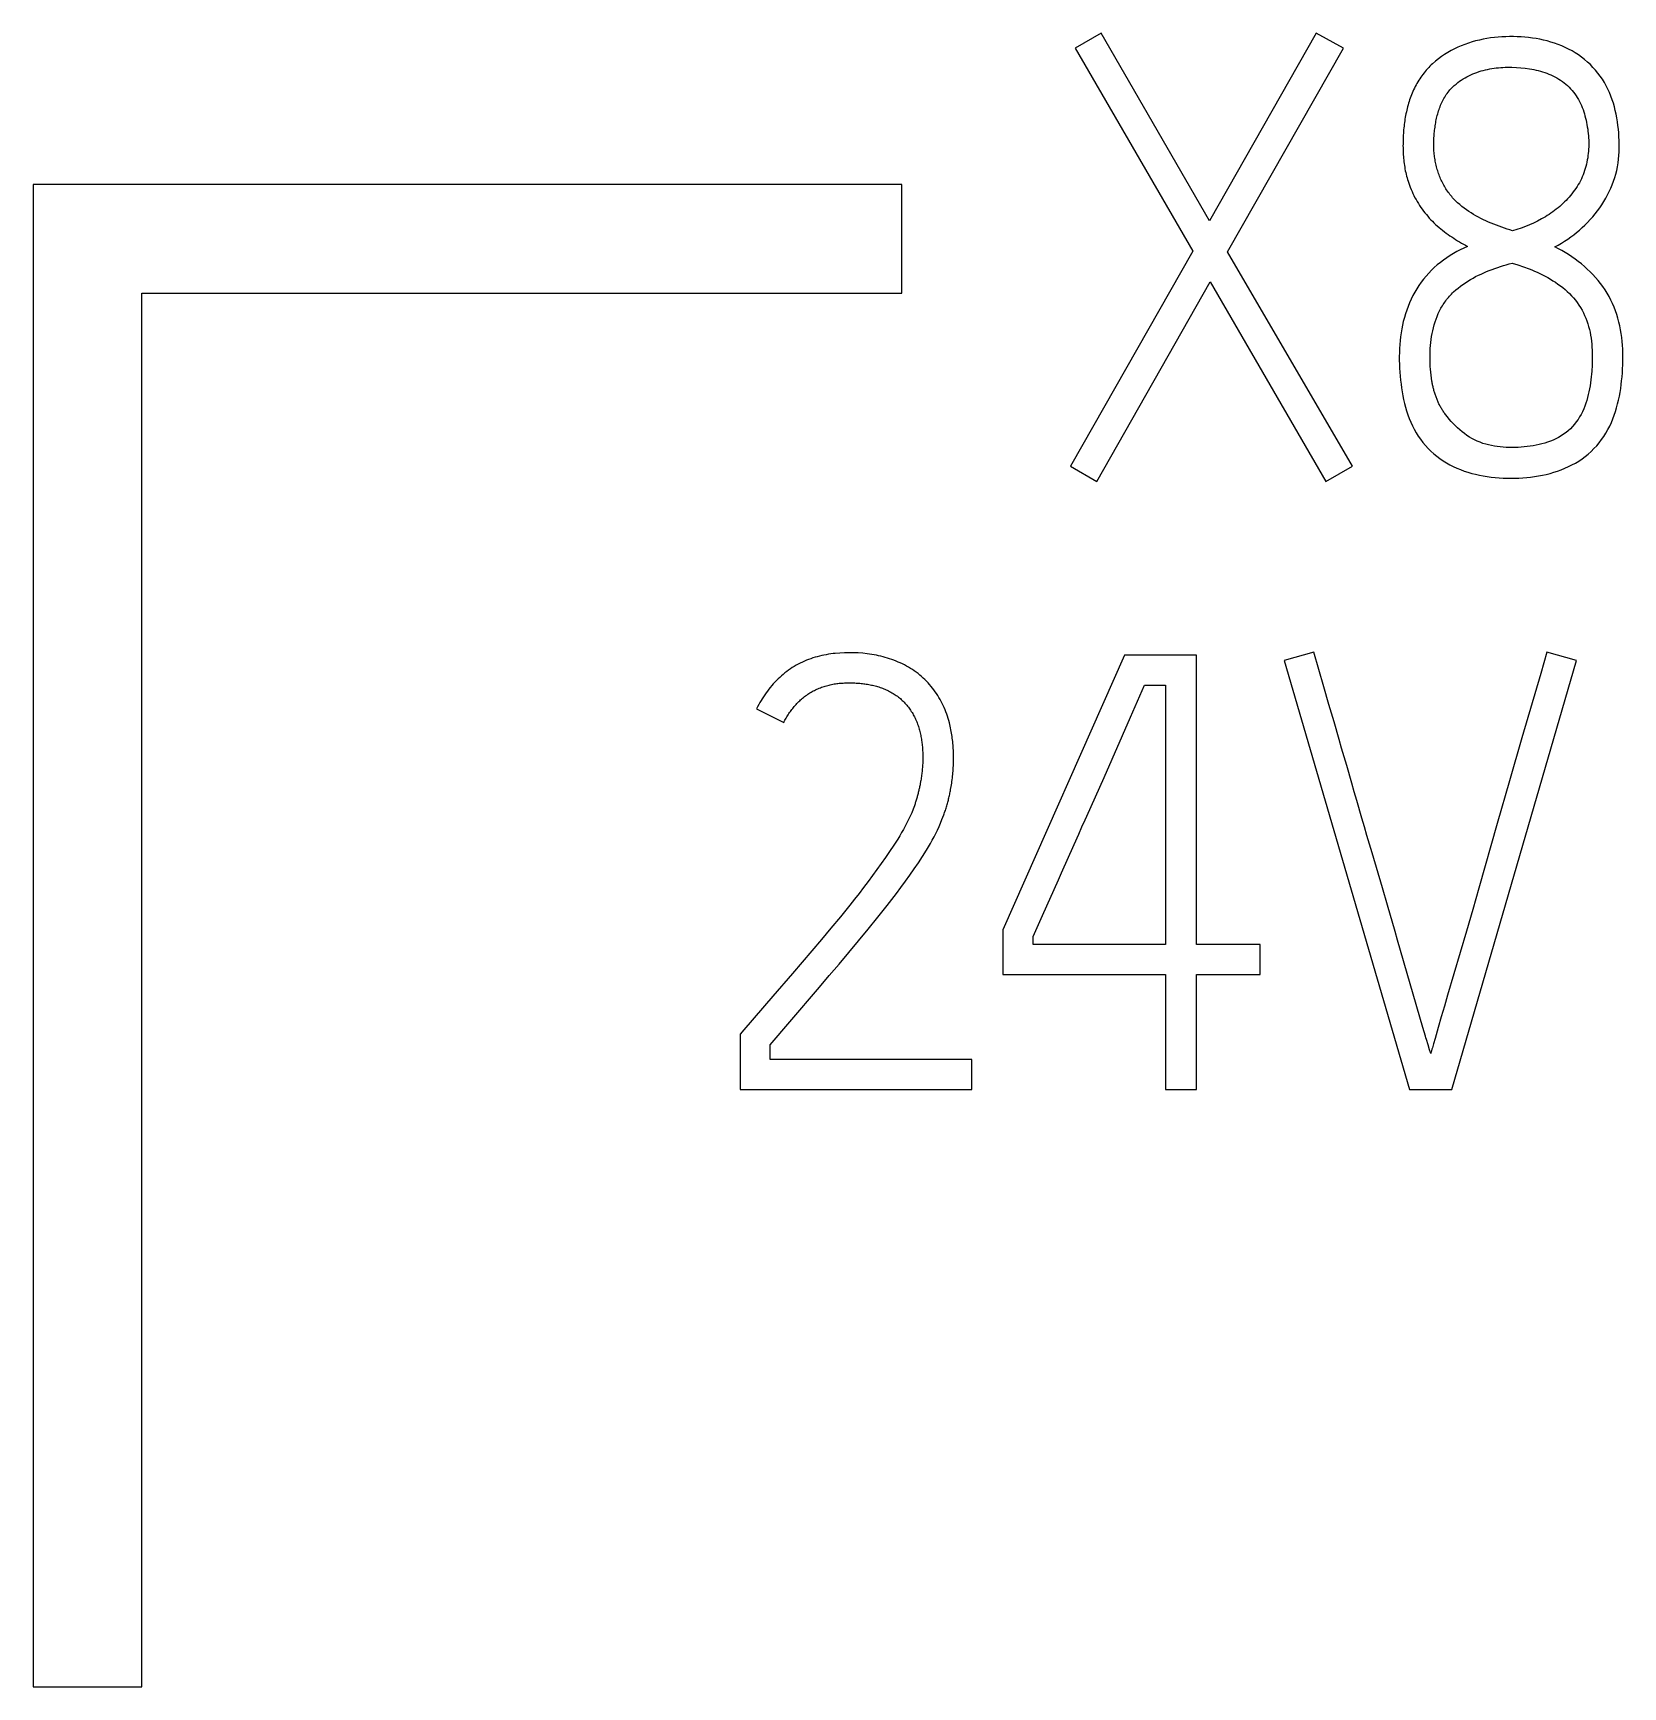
# Model space of a CAD drawing. Header units: millimetres. Extents: x 6750 to 121550, y -28210 to 66060.
# Drawn here: x 33979.9 to 34019.35, y 57361.91 to 57402.94 of the extents above; entities that cross this region are included whole.
import ezdxf

# ---------------------------------------------------------------- set-up
doc = ezdxf.new("R2010")
doc.units = ezdxf.units.MM
doc.layers.add('10000_FRONT', color=7, linetype='Continuous')
doc.layers.add('10500_FRONT_LABELING', color=7, linetype='Continuous')
doc.layers.add('DN.1. NET LIEN MANH', color=7, linetype='Continuous', lineweight=40)

# ---------------------------------------------------------------- blocks, each defined once
blk = doc.blocks.new('A$C0C6D7916')
at = {"layer": '10000_FRONT', "linetype": 'Continuous'}
for p, q in [((-37.25, 29.59), (-37.25, 25.44)), ((-34.85, 29.59), (-37.25, 29.59)), ((-34.85, 29.29), (-34.85, 29.59)), ((-36.95, 25.44), (-36.95, 29.29)), ((-36.95, 29.29), (-34.85, 29.29)), ((-37.25, 25.44), (-36.95, 25.44))]:
    blk.add_line(p, q, dxfattribs=at)
at = {"layer": '10500_FRONT_LABELING', "linetype": 'Continuous'}
for p, q in [((-34.2996, 30.0083), (-34.3709, 29.9668)), ((-34, 29.4892), (-34.2996, 30.0083)), ((-33.7052, 30.0083), (-34, 29.4892)), ((-33.6302, 29.9668), (-33.7052, 30.0083)), ((-34.3709, 29.9668), (-34.0466, 29.406)), ((-33.95, 29.4042), (-33.6302, 29.9668)), ((-34.0466, 29.406), (-34.3843, 28.8116)), ((-33.6052, 28.8116), (-33.95, 29.4042)), ((-34.3112, 28.7699), (-33.9981, 29.321)), ((-33.9981, 29.321), (-33.6787, 28.7699)), ((-34.3843, 28.8116), (-34.3112, 28.7699)), ((-33.6787, 28.7699), (-33.6052, 28.8116)), ((-34.2347, 28.29), (-34.5709, 27.531)), ((-34.0365, 28.29), (-34.2347, 28.29)), ((-34.0365, 27.4911), (-34.0365, 28.29)), ((-33.7119, 28.2985), (-33.7936, 28.2751)), ((-33.698, 28.2503), (-33.7119, 28.2985)), ((-33.0679, 28.2985), (-33.0853, 28.2393)), ((-32.9862, 28.2751), (-33.0679, 28.2985)), ((-33.7936, 28.2751), (-33.4474, 27.09)), ((-33.684, 28.202), (-33.698, 28.2503)), ((-33.3309, 27.09), (-32.9862, 28.2751)), ((-33.0853, 28.2393), (-33.1371, 28.0616)), ((-34.1798, 28.2068), (-34.1216, 28.2068)), ((-34.1216, 28.2068), (-34.1216, 27.4911)), ((-33.6701, 28.1538), (-33.684, 28.202)), ((-35.2515, 28.1419), (-35.1765, 28.1038)), ((-33.6561, 28.1055), (-33.6701, 28.1538)), ((-34.2916, 27.9522), (-34.2186, 28.1187)), ((-33.6421, 28.0573), (-33.6561, 28.1055)), ((-33.1371, 28.0616), (-33.1714, 27.9431)), ((-33.6071, 27.9366), (-33.6211, 27.9849)), ((-34.3394, 27.8448), (-34.2916, 27.9522)), ((-33.1714, 27.9431), (-33.2055, 27.8245)), ((-33.2055, 27.8245), (-33.2561, 27.6464)), ((-34.3743, 27.7666), (-34.3612, 27.7959)), ((-34.3612, 27.7959), (-34.3525, 27.8155)), ((-34.409, 27.6885), (-34.3743, 27.7666)), ((-33.5226, 27.6473), (-33.551, 27.7437)), ((-34.4177, 27.6689), (-34.409, 27.6885)), ((-34.4613, 27.5712), (-34.4177, 27.6689)), ((-33.5084, 27.5991), (-33.5226, 27.6473)), ((-33.2561, 27.6464), (-33.2731, 27.5871)), ((-34.4876, 27.5128), (-34.4613, 27.5712)), ((-33.2731, 27.5871), (-33.2902, 27.5278)), ((-34.5709, 27.531), (-34.5709, 27.4079)), ((-34.4876, 27.4911), (-34.4876, 27.5128)), ((-33.4458, 27.3819), (-33.4806, 27.5026)), ((-33.2902, 27.5278), (-33.3075, 27.4686)), ((-34.1216, 27.4911), (-34.4876, 27.4911)), ((-33.8601, 27.4911), (-34.0365, 27.4911)), ((-33.8601, 27.4079), (-33.8601, 27.4911)), ((-35.1524, 27.4105), (-35.206, 27.3482)), ((-34.5709, 27.4079), (-34.1216, 27.4079)), ((-34.1216, 27.4079), (-34.1216, 27.09)), ((-34.0365, 27.09), (-34.0365, 27.4079)), ((-34.0365, 27.4079), (-33.8601, 27.4079)), ((-33.4108, 27.2613), (-33.4458, 27.3819)), ((-35.206, 27.3482), (-35.2865, 27.2549)), ((-35.2865, 27.2549), (-35.2966, 27.243)), ((-35.2966, 27.243), (-35.2966, 27.09)), ((-33.3767, 27.2312), (-33.3811, 27.2162)), ((-33.3681, 27.2613), (-33.3767, 27.2312)), ((-35.2134, 27.1732), (-35.2134, 27.2131)), ((-33.3922, 27.1994), (-33.3965, 27.2137)), ((-34.6571, 27.1732), (-35.2134, 27.1732)), ((-34.6571, 27.09), (-34.6571, 27.1732)), ((-35.2966, 27.09), (-34.6571, 27.09)), ((-34.1216, 27.09), (-34.0365, 27.09)), ((-33.4474, 27.09), (-33.3309, 27.09))]:
    blk.add_line(p, q, dxfattribs=at)
for points in [[(-33.0462, 29.4176), (-33.0371, 29.4226), (-33.0281, 29.4279), (-33.0194, 29.4334), (-33.0107, 29.4391), (-33.0023, 29.445), (-32.994, 29.4512), (-32.986, 29.4575), (-32.9781, 29.4641), (-32.9704, 29.471), (-32.9629, 29.4781), (-32.9555, 29.4854), (-32.9484, 29.4929), (-32.9415, 29.5008), (-32.9348, 29.5088), (-32.9284, 29.517), (-32.9222, 29.5255), (-32.9164, 29.5341), (-32.9107, 29.5429), (-32.9054, 29.5519), (-32.9004, 29.561), (-32.8958, 29.5703), (-32.8914, 29.5797), (-32.8874, 29.5893), (-32.8838, 29.5991), (-32.8806, 29.6089), (-32.8777, 29.6189), (-32.8752, 29.629), (-32.8732, 29.6392), (-32.8715, 29.6494), (-32.8702, 29.6597), (-32.8693, 29.6701), (-32.8686, 29.6805), (-32.8683, 29.6909), (-32.8683, 29.7013), (-32.8685, 29.7117), (-32.869, 29.7221), (-32.8697, 29.7325), (-32.8706, 29.7429), (-32.8718, 29.7532), (-32.8732, 29.7635), (-32.8749, 29.7738), (-32.8768, 29.784), (-32.8791, 29.7942), (-32.8816, 29.8043), (-32.8845, 29.8144), (-32.8877, 29.8243), (-32.8913, 29.8341), (-32.8952, 29.8438), (-32.8995, 29.8533), (-32.9042, 29.8626), (-32.9093, 29.8718), (-32.9148, 29.8807), (-32.9207, 29.8893), (-32.927, 29.8977), (-32.9337, 29.9058), (-32.9408, 29.9136), (-32.9481, 29.921), (-32.9559, 29.9282), (-32.9639, 29.935), (-32.9722, 29.9415), (-32.9808, 29.9477), (-32.9896, 29.9534), (-32.9987, 29.9589), (-33.008, 29.9639), (-33.0175, 29.9686), (-33.0272, 29.9729), (-33.037, 29.9768), (-33.0469, 29.9803), (-33.0569, 29.9835), (-33.0671, 29.9864), (-33.0773, 29.9889), (-33.0876, 29.9911), (-33.0979, 29.993), (-33.1083, 29.9946), (-33.1187, 29.9959), (-33.1291, 29.9969), (-33.1395, 29.9977), (-33.15, 29.9982), (-33.1605, 29.9985), (-33.1711, 29.9985), (-33.1816, 29.9983), (-33.1922, 29.9978), (-33.2027, 29.997), (-33.2132, 29.996), (-33.2237, 29.9947), (-33.2341, 29.9931), (-33.2445, 29.9912), (-33.2547, 29.989), (-33.2649, 29.9865), (-33.275, 29.9837), (-33.285, 29.9805), (-33.2949, 29.9771), (-33.3046, 29.9733), (-33.3142, 29.9692), (-33.3236, 29.9647), (-33.3329, 29.9599), (-33.3419, 29.9548), (-33.3508, 29.9493), (-33.3594, 29.9434), (-33.3678, 29.9372), (-33.376, 29.9306), (-33.384, 29.9236)], [(-33.384, 29.9236), (-33.3876, 29.9201), (-33.3912, 29.9166), (-33.3947, 29.9131), (-33.398, 29.9094), (-33.4013, 29.9057), (-33.4045, 29.902), (-33.4076, 29.8981), (-33.4107, 29.8942), (-33.4136, 29.8902), (-33.4165, 29.8862), (-33.4192, 29.8821), (-33.4219, 29.8779), (-33.4245, 29.8737), (-33.427, 29.8694), (-33.4294, 29.8651), (-33.4317, 29.8607), (-33.434, 29.8562), (-33.4362, 29.8517), (-33.4382, 29.8471), (-33.4402, 29.8425), (-33.4421, 29.8379), (-33.4439, 29.8333), (-33.4456, 29.8286), (-33.4472, 29.8239), (-33.4488, 29.8192), (-33.4502, 29.8145), (-33.4516, 29.8097), (-33.4529, 29.8049), (-33.4542, 29.8001), (-33.4553, 29.7953), (-33.4564, 29.7904), (-33.4575, 29.7855), (-33.4584, 29.7806), (-33.4593, 29.7757), (-33.4601, 29.7708), (-33.4609, 29.7659), (-33.4616, 29.7609), (-33.4622, 29.756), (-33.4628, 29.7511), (-33.4633, 29.7462), (-33.4638, 29.7412), (-33.4642, 29.7363), (-33.4645, 29.7314), (-33.4648, 29.7265), (-33.4651, 29.7215), (-33.4653, 29.7166), (-33.4655, 29.7117), (-33.4656, 29.7068), (-33.4656, 29.7018), (-33.4657, 29.6969), (-33.4656, 29.692), (-33.4655, 29.6871), (-33.4654, 29.6821), (-33.4652, 29.6772), (-33.4649, 29.6723), (-33.4646, 29.6673), (-33.4642, 29.6624), (-33.4637, 29.6575), (-33.4631, 29.6526), (-33.4625, 29.6476), (-33.4618, 29.6427), (-33.461, 29.6378), (-33.4601, 29.6328), (-33.4592, 29.6279), (-33.4581, 29.623), (-33.457, 29.6181), (-33.4557, 29.6132), (-33.4544, 29.6084), (-33.453, 29.6036), (-33.4514, 29.5988), (-33.4498, 29.5941)], [(-33.3239, 29.8635), (-33.3192, 29.8675), (-33.3144, 29.8713), (-33.3095, 29.875), (-33.3045, 29.8784), (-33.2994, 29.8817), (-33.2942, 29.8848), (-33.2889, 29.8877), (-33.2836, 29.8904), (-33.2781, 29.893), (-33.2726, 29.8954), (-33.267, 29.8977), (-33.2613, 29.8998), (-33.2556, 29.9017), (-33.2498, 29.9035), (-33.2439, 29.9051), (-33.238, 29.9066), (-33.2321, 29.908), (-33.2261, 29.9091), (-33.2201, 29.9102), (-33.214, 29.9111), (-33.2079, 29.9119), (-33.2018, 29.9126), (-33.1956, 29.9131), (-33.1895, 29.9135), (-33.1833, 29.9138), (-33.1771, 29.914), (-33.1648, 29.9139), (-33.1524, 29.9135), (-33.1401, 29.9126), (-33.1279, 29.9113), (-33.1158, 29.9097), (-33.1098, 29.9086), (-33.1038, 29.9075), (-33.0978, 29.9062), (-33.0918, 29.9047), (-33.0859, 29.9031), (-33.08, 29.9013), (-33.0741, 29.8994), (-33.0684, 29.8973), (-33.0627, 29.8951), (-33.057, 29.8927), (-33.0515, 29.8901), (-33.046, 29.8873), (-33.0407, 29.8844), (-33.0354, 29.8813), (-33.0303, 29.878), (-33.0252, 29.8746), (-33.0203, 29.8709), (-33.0156, 29.8671), (-33.0111, 29.863), (-33.0067, 29.8588), (-33.0025, 29.8544), (-32.9985, 29.8498), (-32.9946, 29.845), (-32.9909, 29.8401), (-32.9875, 29.8351), (-32.9842, 29.8299), (-32.9811, 29.8247), (-32.9781, 29.8193), (-32.9754, 29.8138), (-32.9728, 29.8082), (-32.9705, 29.8025), (-32.9683, 29.7968), (-32.9663, 29.791), (-32.9645, 29.7852), (-32.9629, 29.7793), (-32.9613, 29.7733), (-32.9599, 29.7674), (-32.9586, 29.7614), (-32.9574, 29.7553), (-32.9564, 29.7493), (-32.9554, 29.7432), (-32.9546, 29.7371), (-32.9539, 29.731), (-32.9534, 29.7248), (-32.953, 29.7187), (-32.9527, 29.7125), (-32.9525, 29.7064), (-32.9525, 29.7002), (-32.9526, 29.6941), (-32.9529, 29.688), (-32.9533, 29.6819), (-32.9539, 29.6758), (-32.9546, 29.6697), (-32.9554, 29.6637), (-32.9565, 29.6577), (-32.9576, 29.6517), (-32.959, 29.6458), (-32.9604, 29.6399), (-32.9621, 29.6341), (-32.9639, 29.6283), (-32.9659, 29.6226), (-32.968, 29.6169), (-32.9703, 29.6113), (-32.9728, 29.6058), (-32.9755, 29.6003), (-32.9783, 29.5949), (-32.9814, 29.5896), (-32.9846, 29.5844), (-32.9879, 29.5793), (-32.9915, 29.5742), (-32.9951, 29.5693), (-32.9989, 29.5645), (-33.0028, 29.5597), (-33.0067, 29.5551), (-33.0108, 29.5506), (-33.015, 29.5462), (-33.0193, 29.5419), (-33.0237, 29.5376), (-33.0282, 29.5335), (-33.0328, 29.5295), (-33.0374, 29.5256), (-33.0422, 29.5218), (-33.047, 29.518), (-33.0519, 29.5144), (-33.0569, 29.5109), (-33.062, 29.5075), (-33.0671, 29.5042), (-33.0723, 29.5009), (-33.0829, 29.4948), (-33.0937, 29.489), (-33.1048, 29.4836), (-33.1161, 29.4786), (-33.1275, 29.474), (-33.1391, 29.4698), (-33.1508, 29.4659), (-33.1627, 29.4624)], [(-33.3806, 29.6937), (-33.3805, 29.7021), (-33.3805, 29.7063), (-33.3803, 29.7105), (-33.3802, 29.7147), (-33.38, 29.7189), (-33.3797, 29.7231), (-33.3794, 29.7273), (-33.3791, 29.7315), (-33.3787, 29.7357), (-33.3783, 29.7399), (-33.3778, 29.744), (-33.3772, 29.7482), (-33.3767, 29.7523), (-33.376, 29.7565), (-33.3753, 29.7606), (-33.3746, 29.7647), (-33.3737, 29.7688), (-33.3729, 29.7729), (-33.3719, 29.7769), (-33.3709, 29.7809), (-33.3698, 29.785), (-33.3687, 29.789), (-33.3674, 29.793), (-33.3661, 29.7969), (-33.3647, 29.8009), (-33.3633, 29.8048), (-33.3617, 29.8087), (-33.3601, 29.8126), (-33.3583, 29.8164), (-33.3565, 29.8202), (-33.3546, 29.8239), (-33.3526, 29.8276), (-33.3505, 29.8312), (-33.3483, 29.8348), (-33.346, 29.8383), (-33.3436, 29.8417), (-33.3411, 29.8451), (-33.3385, 29.8483), (-33.3358, 29.8516), (-33.333, 29.8547), (-33.3301, 29.8577), (-33.3286, 29.8592), (-33.327, 29.8607), (-33.3255, 29.8621), (-33.3239, 29.8635)], [(-33.1627, 29.4624), (-33.1702, 29.4647), (-33.1777, 29.467), (-33.1852, 29.4695), (-33.1926, 29.472), (-33.2001, 29.4747), (-33.2074, 29.4774), (-33.2148, 29.4802), (-33.2221, 29.4832), (-33.2293, 29.4862), (-33.2365, 29.4894), (-33.2436, 29.4928), (-33.2506, 29.4962), (-33.2575, 29.4998), (-33.2643, 29.5036), (-33.2711, 29.5075), (-33.2777, 29.5116), (-33.2842, 29.5158), (-33.2906, 29.5202), (-33.2969, 29.5248), (-33.303, 29.5296), (-33.309, 29.5346), (-33.3148, 29.5397), (-33.3177, 29.5424), (-33.3205, 29.5451), (-33.3232, 29.5479), (-33.3259, 29.5507), (-33.3285, 29.5536), (-33.331, 29.5565), (-33.3335, 29.5595), (-33.3359, 29.5626), (-33.3383, 29.5657), (-33.3406, 29.5688), (-33.3428, 29.572), (-33.345, 29.5752), (-33.3471, 29.5784), (-33.3491, 29.5817), (-33.3511, 29.5851), (-33.353, 29.5885), (-33.3549, 29.5919), (-33.3566, 29.5954), (-33.3584, 29.5988), (-33.36, 29.6024), (-33.3616, 29.6059), (-33.3631, 29.6095), (-33.3646, 29.6131), (-33.366, 29.6168), (-33.3674, 29.6205), (-33.3686, 29.6242), (-33.3698, 29.6279), (-33.371, 29.6316), (-33.3721, 29.6354), (-33.3731, 29.6392), (-33.3741, 29.643), (-33.3749, 29.6468), (-33.3758, 29.6507), (-33.3765, 29.6546), (-33.3772, 29.6584), (-33.3779, 29.6623), (-33.3784, 29.6662), (-33.3789, 29.6701), (-33.3794, 29.674), (-33.3798, 29.678), (-33.3801, 29.6819), (-33.3803, 29.6858), (-33.3805, 29.6898), (-33.3806, 29.6937)], [(-33.4498, 29.5941), (-33.4477, 29.5881), (-33.4454, 29.5822), (-33.4431, 29.5764), (-33.4406, 29.5706), (-33.4381, 29.5649), (-33.4354, 29.5592), (-33.4325, 29.5536), (-33.4296, 29.5481), (-33.4265, 29.5426), (-33.4232, 29.5372), (-33.4199, 29.5319), (-33.4164, 29.5267), (-33.4127, 29.5216), (-33.409, 29.5165), (-33.4051, 29.5116), (-33.4011, 29.5068), (-33.3971, 29.5021), (-33.3929, 29.4974), (-33.3887, 29.4928), (-33.3844, 29.4884), (-33.38, 29.484), (-33.3755, 29.4796), (-33.3709, 29.4754), (-33.3661, 29.4713), (-33.3613, 29.4673), (-33.3564, 29.4634), (-33.3514, 29.4595), (-33.3463, 29.4558), (-33.3412, 29.4521), (-33.336, 29.4485), (-33.3308, 29.445), (-33.3256, 29.4415), (-33.3203, 29.4382), (-33.3149, 29.4348), (-33.3096, 29.4315), (-33.3041, 29.4283), (-33.2987, 29.4252), (-33.2932, 29.4221), (-33.2876, 29.4191)], [(-33.2876, 29.4191), (-33.2976, 29.4145), (-33.3074, 29.4096), (-33.317, 29.4045), (-33.3264, 29.3992), (-33.3357, 29.3935), (-33.3448, 29.3876), (-33.3537, 29.3814), (-33.3624, 29.3748), (-33.3709, 29.368), (-33.3791, 29.3608), (-33.3871, 29.3532), (-33.3947, 29.3454), (-33.402, 29.3372), (-33.4089, 29.3288), (-33.4154, 29.3201), (-33.4216, 29.3112), (-33.4275, 29.3021), (-33.433, 29.2927), (-33.4382, 29.2831), (-33.443, 29.2733), (-33.4475, 29.2634), (-33.4517, 29.2533), (-33.4554, 29.2432), (-33.4589, 29.2329), (-33.4619, 29.2225), (-33.4647, 29.212), (-33.4671, 29.2015), (-33.4692, 29.1909), (-33.471, 29.1802), (-33.4725, 29.1695), (-33.4737, 29.1587), (-33.4746, 29.1478), (-33.4753, 29.137), (-33.4757, 29.1261), (-33.4759, 29.1152), (-33.4758, 29.1042), (-33.4755, 29.0933), (-33.475, 29.0824), (-33.4743, 29.0714), (-33.4734, 29.0605), (-33.4724, 29.0496), (-33.4711, 29.0388), (-33.4697, 29.0279), (-33.468, 29.0172), (-33.4661, 29.0065), (-33.4639, 28.9958), (-33.4614, 28.9853), (-33.4586, 28.9748), (-33.4555, 28.9644), (-33.4521, 28.954), (-33.4483, 28.9438), (-33.4442, 28.9336), (-33.4396, 28.9237), (-33.4346, 28.9139), (-33.4293, 28.9044), (-33.4235, 28.8951), (-33.4173, 28.8861), (-33.4108, 28.8774), (-33.4039, 28.8691), (-33.3965, 28.861), (-33.3889, 28.8534), (-33.3808, 28.8461), (-33.3724, 28.8392), (-33.3638, 28.8327), (-33.3548, 28.8267), (-33.3456, 28.821), (-33.3362, 28.8158), (-33.3266, 28.8109), (-33.3167, 28.8064), (-33.3067, 28.8023), (-33.2965, 28.7986), (-33.2862, 28.7952), (-33.2757, 28.7921), (-33.2651, 28.7894), (-33.2544, 28.787), (-33.2437, 28.7849), (-33.2328, 28.7831), (-33.222, 28.7816), (-33.211, 28.7804), (-33.2001, 28.7795), (-33.1892, 28.7789), (-33.1783, 28.7785), (-33.1674, 28.7784), (-33.1566, 28.7785), (-33.1457, 28.7789), (-33.1348, 28.7796), (-33.1239, 28.7805), (-33.113, 28.7816), (-33.1022, 28.7831), (-33.0914, 28.7848), (-33.0806, 28.7869), (-33.07, 28.7893), (-33.0594, 28.792), (-33.0489, 28.795), (-33.0386, 28.7984), (-33.0284, 28.8021), (-33.0184, 28.8061), (-33.0085, 28.8106), (-32.9989, 28.8154), (-32.9894, 28.8206), (-32.9801, 28.8262), (-32.9711, 28.8322), (-32.9624, 28.8386), (-32.9539, 28.8455), (-32.9458, 28.8527), (-32.938, 28.8604), (-32.9306, 28.8683), (-32.9236, 28.8767), (-32.917, 28.8853), (-32.9108, 28.8942), (-32.905, 28.9034), (-32.8996, 28.9128), (-32.8946, 28.9225), (-32.89, 28.9324), (-32.8858, 28.9425), (-32.882, 28.9526), (-32.8786, 28.9629), (-32.8755, 28.9733), (-32.8727, 28.9838), (-32.8702, 28.9944), (-32.8679, 29.005), (-32.866, 29.0157), (-32.8643, 29.0264), (-32.8628, 29.0372), (-32.8616, 29.048), (-32.8605, 29.0588), (-32.8596, 29.0697), (-32.8589, 29.0806), (-32.8584, 29.0915), (-32.8581, 29.1024), (-32.858, 29.1133), (-32.8582, 29.1242), (-32.8586, 29.1351), (-32.8593, 29.1459), (-32.8602, 29.1567), (-32.8615, 29.1675), (-32.863, 29.1782), (-32.8648, 29.1889), (-32.8669, 29.1994), (-32.8694, 29.2099), (-32.8722, 29.2204), (-32.8753, 29.2307), (-32.8788, 29.2409), (-32.8826, 29.2511), (-32.8869, 29.2611), (-32.8915, 29.2709), (-32.8965, 29.2806), (-32.9018, 29.29), (-32.9075, 29.2991), (-32.9136, 29.3081), (-32.92, 29.3167), (-32.9267, 29.3252), (-32.9337, 29.3334), (-32.941, 29.3413), (-32.9485, 29.3491), (-32.9564, 29.3565), (-32.9644, 29.3638), (-32.9728, 29.3708), (-32.9813, 29.3775), (-32.99, 29.384), (-32.999, 29.3902), (-33.0081, 29.3962), (-33.0174, 29.4019), (-33.0269, 29.4074), (-33.0365, 29.4126), (-33.0462, 29.4176)], [(-33.3858, 29.0466), (-33.387, 29.0548), (-33.3881, 29.063), (-33.389, 29.0713), (-33.3898, 29.0795), (-33.3903, 29.0877), (-33.3907, 29.0959), (-33.391, 29.1041), (-33.391, 29.1123), (-33.3909, 29.1205), (-33.3906, 29.1288), (-33.3902, 29.137), (-33.3896, 29.1452), (-33.3888, 29.1534), (-33.3878, 29.1617), (-33.3866, 29.1699), (-33.3852, 29.1781), (-33.3835, 29.1862), (-33.3816, 29.1943), (-33.3795, 29.2023), (-33.3771, 29.2102), (-33.3744, 29.2181), (-33.3714, 29.2258), (-33.3682, 29.2334), (-33.3664, 29.2371), (-33.3646, 29.2408), (-33.3628, 29.2444), (-33.3608, 29.248), (-33.3588, 29.2516), (-33.3567, 29.2551), (-33.3545, 29.2586), (-33.3523, 29.262), (-33.3499, 29.2654), (-33.3475, 29.2687), (-33.3451, 29.272), (-33.3425, 29.2752), (-33.3399, 29.2783), (-33.3372, 29.2814), (-33.3344, 29.2844), (-33.3316, 29.2874), (-33.3287, 29.2903), (-33.3257, 29.2931), (-33.3197, 29.2987), (-33.3134, 29.304), (-33.3069, 29.3092), (-33.3002, 29.3141), (-33.2934, 29.3188), (-33.2864, 29.3232), (-33.2794, 29.3275), (-33.2722, 29.3316), (-33.2649, 29.3355), (-33.2575, 29.3392), (-33.2501, 29.3427), (-33.2425, 29.3461), (-33.2349, 29.3494), (-33.2273, 29.3525), (-33.2195, 29.3554), (-33.2118, 29.3583), (-33.2039, 29.361), (-33.1961, 29.3635), (-33.1881, 29.366), (-33.1802, 29.3684), (-33.1722, 29.3706), (-33.1642, 29.3728)], [(-33.1642, 29.3728), (-33.1485, 29.3679), (-33.1329, 29.3626), (-33.1175, 29.3569), (-33.1099, 29.3539), (-33.1023, 29.3507), (-33.0948, 29.3474), (-33.0874, 29.3439), (-33.08, 29.3403), (-33.0727, 29.3366), (-33.0655, 29.3327), (-33.0583, 29.3286), (-33.0513, 29.3243), (-33.0443, 29.3198), (-33.0375, 29.3151), (-33.0308, 29.3102), (-33.0242, 29.3051), (-33.0179, 29.2998), (-33.0117, 29.2943), (-33.0057, 29.2886), (-33, 29.2827), (-32.9945, 29.2766), (-32.9892, 29.2703), (-32.9843, 29.2638), (-32.9795, 29.2571), (-32.9751, 29.2502), (-32.971, 29.2431), (-32.9673, 29.2359), (-32.9638, 29.2285), (-32.9607, 29.2209), (-32.9578, 29.2133), (-32.9552, 29.2055), (-32.9529, 29.1977), (-32.9508, 29.1897), (-32.949, 29.1817), (-32.9475, 29.1736), (-32.9462, 29.1655), (-32.9451, 29.1573), (-32.9443, 29.149), (-32.9436, 29.1408), (-32.9432, 29.1325), (-32.943, 29.1243), (-32.9429, 29.1077), (-32.9433, 29.0912), (-32.9442, 29.0747), (-32.9448, 29.0665), (-32.9456, 29.0583), (-32.9465, 29.0501), (-32.9476, 29.042), (-32.9488, 29.0338), (-32.9503, 29.0257), (-32.9519, 29.0176), (-32.9537, 29.0095), (-32.9557, 29.0015), (-32.958, 28.9935), (-32.9605, 28.9856), (-32.9634, 28.9777), (-32.9665, 28.97), (-32.97, 28.9624), (-32.9737, 28.9551), (-32.9778, 28.9478), (-32.9821, 28.9409), (-32.9868, 28.9341), (-32.9919, 28.9276), (-32.9972, 28.9214), (-33.0029, 28.9155), (-33.0089, 28.9099), (-33.0152, 28.9047), (-33.0219, 28.8999), (-33.0289, 28.8954), (-33.036, 28.8913), (-33.0433, 28.8875), (-33.0507, 28.8841), (-33.0583, 28.881), (-33.0661, 28.8782), (-33.0739, 28.8756), (-33.0819, 28.8734), (-33.0899, 28.8714), (-33.098, 28.8697), (-33.1062, 28.8682), (-33.1144, 28.8669), (-33.1227, 28.8659), (-33.1309, 28.865), (-33.1391, 28.8644), (-33.1474, 28.8639), (-33.1557, 28.8636), (-33.164, 28.8634), (-33.1722, 28.8635), (-33.1805, 28.8637), (-33.1887, 28.8642), (-33.1969, 28.8649), (-33.2051, 28.8659), (-33.2132, 28.8671), (-33.2213, 28.8687), (-33.2293, 28.8705), (-33.2372, 28.8726), (-33.2451, 28.875), (-33.2529, 28.8778), (-33.2605, 28.8809), (-33.268, 28.8844), (-33.2752, 28.8883), (-33.2823, 28.8925), (-33.2892, 28.897), (-33.2958, 28.9018), (-33.3024, 28.9069), (-33.3087, 28.9122), (-33.3148, 28.9178), (-33.3208, 28.9235), (-33.3266, 28.9295), (-33.3323, 28.9356), (-33.3378, 28.9419), (-33.3431, 28.9484), (-33.3483, 28.9549)], [(-33.3483, 28.9549), (-33.3499, 28.957), (-33.3515, 28.9591), (-33.353, 28.9613), (-33.3545, 28.9635), (-33.3559, 28.9657), (-33.3573, 28.9679), (-33.3587, 28.9701), (-33.36, 28.9724), (-33.3614, 28.9747), (-33.3626, 28.977), (-33.3639, 28.9793), (-33.3651, 28.9816), (-33.3662, 28.984), (-33.3674, 28.9864), (-33.3685, 28.9888), (-33.3695, 28.9912), (-33.3706, 28.9936), (-33.3716, 28.996), (-33.3726, 28.9985), (-33.3735, 29.0009), (-33.3744, 29.0034), (-33.3753, 29.0059), (-33.3762, 29.0084), (-33.377, 29.0109), (-33.3778, 29.0134), (-33.3786, 29.0159), (-33.3793, 29.0184), (-33.38, 29.021), (-33.3807, 29.0235), (-33.3814, 29.0261), (-33.382, 29.0286), (-33.3826, 29.0312), (-33.3832, 29.0337), (-33.3838, 29.0363), (-33.3843, 29.0389), (-33.3848, 29.0415), (-33.3853, 29.044), (-33.3858, 29.0466)], [(-34.7187, 28.1029), (-34.7203, 28.109), (-34.7221, 28.1151), (-34.724, 28.1212), (-34.7261, 28.1272), (-34.7282, 28.1331), (-34.7306, 28.139), (-34.733, 28.1449), (-34.7357, 28.1506), (-34.7384, 28.1563), (-34.7413, 28.1619), (-34.7443, 28.1675), (-34.7475, 28.1729), (-34.7507, 28.1783), (-34.7542, 28.1836), (-34.7577, 28.1888), (-34.7614, 28.1939), (-34.7652, 28.1989), (-34.7692, 28.2038), (-34.7732, 28.2086), (-34.7775, 28.2133), (-34.7818, 28.2179), (-34.7863, 28.2223), (-34.7909, 28.2267), (-34.7956, 28.2309), (-34.8004, 28.235), (-34.8054, 28.239), (-34.8105, 28.2429), (-34.8157, 28.2466), (-34.821, 28.2501), (-34.8264, 28.2535), (-34.8318, 28.2568), (-34.8373, 28.2599), (-34.8429, 28.2629), (-34.8486, 28.2657), (-34.8543, 28.2684), (-34.8601, 28.271), (-34.8659, 28.2734), (-34.8718, 28.2757), (-34.8777, 28.2779), (-34.8837, 28.28), (-34.8897, 28.2819), (-34.8958, 28.2837), (-34.9019, 28.2853), (-34.908, 28.2869), (-34.9142, 28.2883), (-34.9204, 28.2896), (-34.9266, 28.2908), (-34.9328, 28.2918), (-34.9454, 28.2937), (-34.958, 28.295), (-34.9706, 28.296), (-34.9832, 28.2965), (-34.9959, 28.2967), (-35.0086, 28.2965), (-35.0213, 28.2958), (-35.0339, 28.2948), (-35.0402, 28.2941), (-35.0465, 28.2933), (-35.0527, 28.2923), (-35.059, 28.2912), (-35.0652, 28.2901), (-35.0713, 28.2887), (-35.0775, 28.2873), (-35.0836, 28.2857), (-35.0896, 28.284), (-35.0956, 28.2822), (-35.1016, 28.2802), (-35.1075, 28.278), (-35.1134, 28.2758), (-35.1192, 28.2733), (-35.1249, 28.2708), (-35.1306, 28.268), (-35.1362, 28.2652), (-35.1418, 28.2621), (-35.1472, 28.2589), (-35.1526, 28.2556), (-35.1578, 28.2521), (-35.163, 28.2485), (-35.1681, 28.2448), (-35.1731, 28.2409), (-35.1779, 28.2369), (-35.1827, 28.2328), (-35.1874, 28.2285), (-35.192, 28.2242), (-35.1965, 28.2197), (-35.2008, 28.2151), (-35.2051, 28.2104), (-35.2093, 28.2057), (-35.2134, 28.2008), (-35.2174, 28.1958), (-35.2213, 28.1907), (-35.225, 28.1856), (-35.2287, 28.1804), (-35.2323, 28.1751), (-35.2357, 28.1697), (-35.2391, 28.1643), (-35.2424, 28.1587), (-35.2455, 28.1532), (-35.2485, 28.1475), (-35.2515, 28.1419)], [(-35.1765, 28.1038), (-35.1748, 28.107), (-35.1731, 28.1101), (-35.1714, 28.1132), (-35.1696, 28.1163), (-35.1678, 28.1194), (-35.1659, 28.1225), (-35.164, 28.1255), (-35.1621, 28.1285), (-35.1601, 28.1314), (-35.158, 28.1343), (-35.1559, 28.1372), (-35.1538, 28.14), (-35.1516, 28.1429), (-35.1494, 28.1456), (-35.1471, 28.1484), (-35.1448, 28.1511), (-35.1424, 28.1537), (-35.1399, 28.1564), (-35.1374, 28.159), (-35.1349, 28.1615), (-35.1323, 28.164), (-35.1296, 28.1664), (-35.127, 28.1688), (-35.1242, 28.1711), (-35.1215, 28.1734), (-35.1187, 28.1756), (-35.1158, 28.1777), (-35.1129, 28.1798), (-35.11, 28.1818), (-35.107, 28.1838), (-35.104, 28.1857), (-35.101, 28.1875), (-35.0979, 28.1893), (-35.0947, 28.191), (-35.0915, 28.1927), (-35.0883, 28.1943), (-35.085, 28.1958), (-35.0817, 28.1973), (-35.0784, 28.1987), (-35.0751, 28.2), (-35.0717, 28.2013), (-35.0684, 28.2024), (-35.065, 28.2036), (-35.0616, 28.2046), (-35.0581, 28.2056), (-35.0547, 28.2065), (-35.0512, 28.2074), (-35.0477, 28.2082), (-35.0442, 28.209), (-35.0407, 28.2096), (-35.0372, 28.2103), (-35.0336, 28.2108), (-35.0301, 28.2113), (-35.0265, 28.2118), (-35.0229, 28.2122), (-35.0194, 28.2125), (-35.0158, 28.2128), (-35.0122, 28.213), (-35.0087, 28.2132), (-35.0051, 28.2134), (-35.0015, 28.2134), (-34.998, 28.2135), (-34.9944, 28.2135), (-34.9909, 28.2134), (-34.9873, 28.2134), (-34.9838, 28.2133), (-34.9802, 28.2131), (-34.9767, 28.2129), (-34.9731, 28.2127), (-34.9696, 28.2125), (-34.9661, 28.2122), (-34.9625, 28.2118), (-34.959, 28.2114), (-34.9554, 28.211), (-34.9519, 28.2105), (-34.9484, 28.21), (-34.9448, 28.2094), (-34.9413, 28.2088), (-34.9378, 28.2081), (-34.9343, 28.2074), (-34.9308, 28.2067), (-34.9273, 28.2058), (-34.9238, 28.2049), (-34.9203, 28.204), (-34.9169, 28.203), (-34.9135, 28.202), (-34.9101, 28.2009), (-34.9067, 28.1997), (-34.9033, 28.1985), (-34.9, 28.1972), (-34.8967, 28.1958), (-34.8934, 28.1944), (-34.8902, 28.1929), (-34.887, 28.1913), (-34.8838, 28.1897), (-34.8806, 28.188), (-34.8775, 28.1862), (-34.8744, 28.1844), (-34.8713, 28.1825), (-34.8683, 28.1805), (-34.8654, 28.1785), (-34.8625, 28.1764), (-34.8597, 28.1743), (-34.8569, 28.1721), (-34.8542, 28.1698), (-34.8515, 28.1675), (-34.8489, 28.1651), (-34.8463, 28.1626), (-34.8438, 28.1601), (-34.8414, 28.1575), (-34.839, 28.1548), (-34.8366, 28.1521), (-34.8343, 28.1493), (-34.8321, 28.1465), (-34.83, 28.1436), (-34.8279, 28.1407), (-34.8258, 28.1377), (-34.8239, 28.1347), (-34.822, 28.1317), (-34.8201, 28.1286), (-34.8184, 28.1255), (-34.8167, 28.1224), (-34.815, 28.1192), (-34.8134, 28.116), (-34.8119, 28.1127), (-34.8104, 28.1095), (-34.809, 28.1061), (-34.8077, 28.1028), (-34.8064, 28.0994), (-34.8052, 28.096), (-34.8041, 28.0926), (-34.803, 28.0892), (-34.802, 28.0858), (-34.8011, 28.0823), (-34.8002, 28.0789), (-34.7994, 28.0754), (-34.7987, 28.0719), (-34.7979, 28.0684), (-34.7973, 28.0649), (-34.7966, 28.0614), (-34.796, 28.0579), (-34.7955, 28.0544), (-34.795, 28.0509), (-34.7945, 28.0474), (-34.7941, 28.0438), (-34.7937, 28.0403), (-34.7934, 28.0367), (-34.7931, 28.0331), (-34.7928, 28.0296), (-34.7926, 28.026), (-34.7924, 28.0224), (-34.7923, 28.0188), (-34.7922, 28.0152), (-34.7922, 28.0117), (-34.7921, 28.0081), (-34.7921, 28.0045), (-34.7922, 28.0009), (-34.7923, 27.9974), (-34.7924, 27.9938), (-34.7925, 27.9902), (-34.7927, 27.9867), (-34.7929, 27.9831), (-34.7932, 27.9795), (-34.7935, 27.976), (-34.7938, 27.9724), (-34.7941, 27.9689), (-34.7945, 27.9653), (-34.7949, 27.9618), (-34.7954, 27.9582), (-34.7959, 27.9547), (-34.7964, 27.9512), (-34.7969, 27.9476), (-34.7975, 27.9441), (-34.7982, 27.9406), (-34.7993, 27.9344)], [(-34.2186, 28.1187), (-34.2056, 28.1481), (-34.1798, 28.2068)], [(-34.7153, 27.9188), (-34.7139, 27.9268), (-34.7131, 27.9316), (-34.7123, 27.9363), (-34.7116, 27.9411), (-34.711, 27.9458), (-34.7104, 27.9506), (-34.7098, 27.9553), (-34.7093, 27.9601), (-34.7089, 27.9649), (-34.7085, 27.9697), (-34.7082, 27.9745), (-34.7079, 27.9793), (-34.7076, 27.9841), (-34.7074, 27.9889), (-34.7073, 27.9936), (-34.7072, 27.9984), (-34.7071, 28.0032), (-34.7071, 28.008), (-34.7071, 28.0128), (-34.7072, 28.0176), (-34.7074, 28.0224), (-34.7076, 28.0272), (-34.7079, 28.032), (-34.7082, 28.0368), (-34.7086, 28.0415), (-34.7091, 28.0463), (-34.7096, 28.0511), (-34.7101, 28.0558), (-34.7107, 28.0605), (-34.7114, 28.0653), (-34.7121, 28.07), (-34.7129, 28.0747), (-34.7137, 28.0794), (-34.7146, 28.0841), (-34.7155, 28.0888), (-34.7165, 28.0935), (-34.7176, 28.0982), (-34.7187, 28.1029)], [(-33.6211, 27.9849), (-33.6351, 28.0331), (-33.6421, 28.0573)], [(-34.7993, 27.9344), (-34.7999, 27.9317), (-34.8004, 27.929), (-34.8009, 27.9264), (-34.8015, 27.9237), (-34.8021, 27.9211), (-34.8027, 27.9184), (-34.8033, 27.9158), (-34.8039, 27.9131), (-34.8046, 27.9105), (-34.8053, 27.9078), (-34.8059, 27.9052), (-34.8066, 27.9026), (-34.8073, 27.8999), (-34.8081, 27.8973), (-34.8088, 27.8947), (-34.8096, 27.8921), (-34.8103, 27.8895), (-34.8111, 27.8869), (-34.8119, 27.8843), (-34.8128, 27.8817), (-34.8136, 27.8791), (-34.8144, 27.8765), (-34.8153, 27.8739)], [(-34.7343, 27.8487), (-34.7331, 27.8518), (-34.732, 27.8549), (-34.731, 27.858), (-34.7299, 27.8612), (-34.7289, 27.8643), (-34.7279, 27.8675), (-34.7269, 27.8706), (-34.7259, 27.8738), (-34.725, 27.877), (-34.7241, 27.8802), (-34.7233, 27.8834), (-34.7224, 27.8865), (-34.7216, 27.8898), (-34.7208, 27.893), (-34.72, 27.8962), (-34.7193, 27.8994), (-34.7186, 27.9026), (-34.7179, 27.9059), (-34.7172, 27.9091), (-34.7165, 27.9123), (-34.7159, 27.9156), (-34.7153, 27.9188)], [(-33.5791, 27.8401), (-33.5931, 27.8884), (-33.6001, 27.9125), (-33.6071, 27.9366)], [(-34.8153, 27.8739), (-34.8189, 27.8642), (-34.8228, 27.8546), (-34.827, 27.8451), (-34.8313, 27.8357), (-34.8359, 27.8265), (-34.8406, 27.8174), (-34.8455, 27.8084), (-34.8506, 27.7996), (-34.8559, 27.7908), (-34.8612, 27.782), (-34.8723, 27.7648), (-34.8838, 27.7478), (-34.8955, 27.731), (-34.9192, 27.6975), (-34.9312, 27.6809), (-34.9435, 27.6644), (-34.9558, 27.648), (-34.9684, 27.6317), (-34.981, 27.6155), (-34.9938, 27.5994), (-35.0198, 27.5675), (-35.046, 27.5359), (-35.0724, 27.5044), (-35.099, 27.473), (-35.1256, 27.4417), (-35.1524, 27.4105)], [(-35.0776, 27.3726), (-35.0505, 27.4046), (-35.0235, 27.4366), (-34.9966, 27.4687), (-34.9699, 27.501), (-34.9432, 27.5333), (-34.9168, 27.5659), (-34.8907, 27.5986), (-34.8779, 27.6152), (-34.8652, 27.6318), (-34.8526, 27.6485), (-34.8403, 27.6654), (-34.8281, 27.6824), (-34.8161, 27.6994), (-34.8043, 27.7167), (-34.7928, 27.7341), (-34.7818, 27.7517), (-34.7712, 27.7697), (-34.7661, 27.7788), (-34.7612, 27.788), (-34.7564, 27.7973), (-34.7518, 27.8067), (-34.7474, 27.8163), (-34.7432, 27.8259), (-34.7392, 27.8357), (-34.7343, 27.8487)], [(-34.3525, 27.8155), (-34.3438, 27.835), (-34.3394, 27.8448)], [(-33.551, 27.7437), (-33.5651, 27.7919), (-33.5721, 27.816), (-33.5791, 27.8401)], [(-33.4806, 27.5026), (-33.4875, 27.5267), (-33.5084, 27.5991)], [(-33.3075, 27.4686), (-33.325, 27.4094), (-33.3426, 27.3503)], [(-35.2134, 27.2131), (-35.1591, 27.277), (-35.0776, 27.3726)], [(-33.3426, 27.3503), (-33.3513, 27.3207), (-33.3598, 27.291), (-33.3681, 27.2613)], [(-33.3965, 27.2137), (-33.4008, 27.228), (-33.4022, 27.2327), (-33.4037, 27.2375), (-33.4108, 27.2613)], [(-33.3891, 27.19), (-33.3899, 27.1923), (-33.3907, 27.1947), (-33.3915, 27.1971), (-33.3922, 27.1994)], [(-33.3811, 27.2162), (-33.3844, 27.2049), (-33.3856, 27.2012), (-33.3867, 27.1974), (-33.3879, 27.1937), (-33.3885, 27.1918), (-33.3891, 27.19)]]:
    blk.add_lwpolyline(points, dxfattribs=at)

msp = doc.modelspace()

# ---------------------------------------------------------------- block references
at = {"layer": 'DN.1. NET LIEN MANH', "xscale": 8.981300112304329, "yscale": 8.981300112304329, "zscale": 8.981300112304329}
msp.add_blockref('A$C0C6D7916', (34314.458, 57133.431), dxfattribs=at)

doc.saveas('drawing.dxf')
